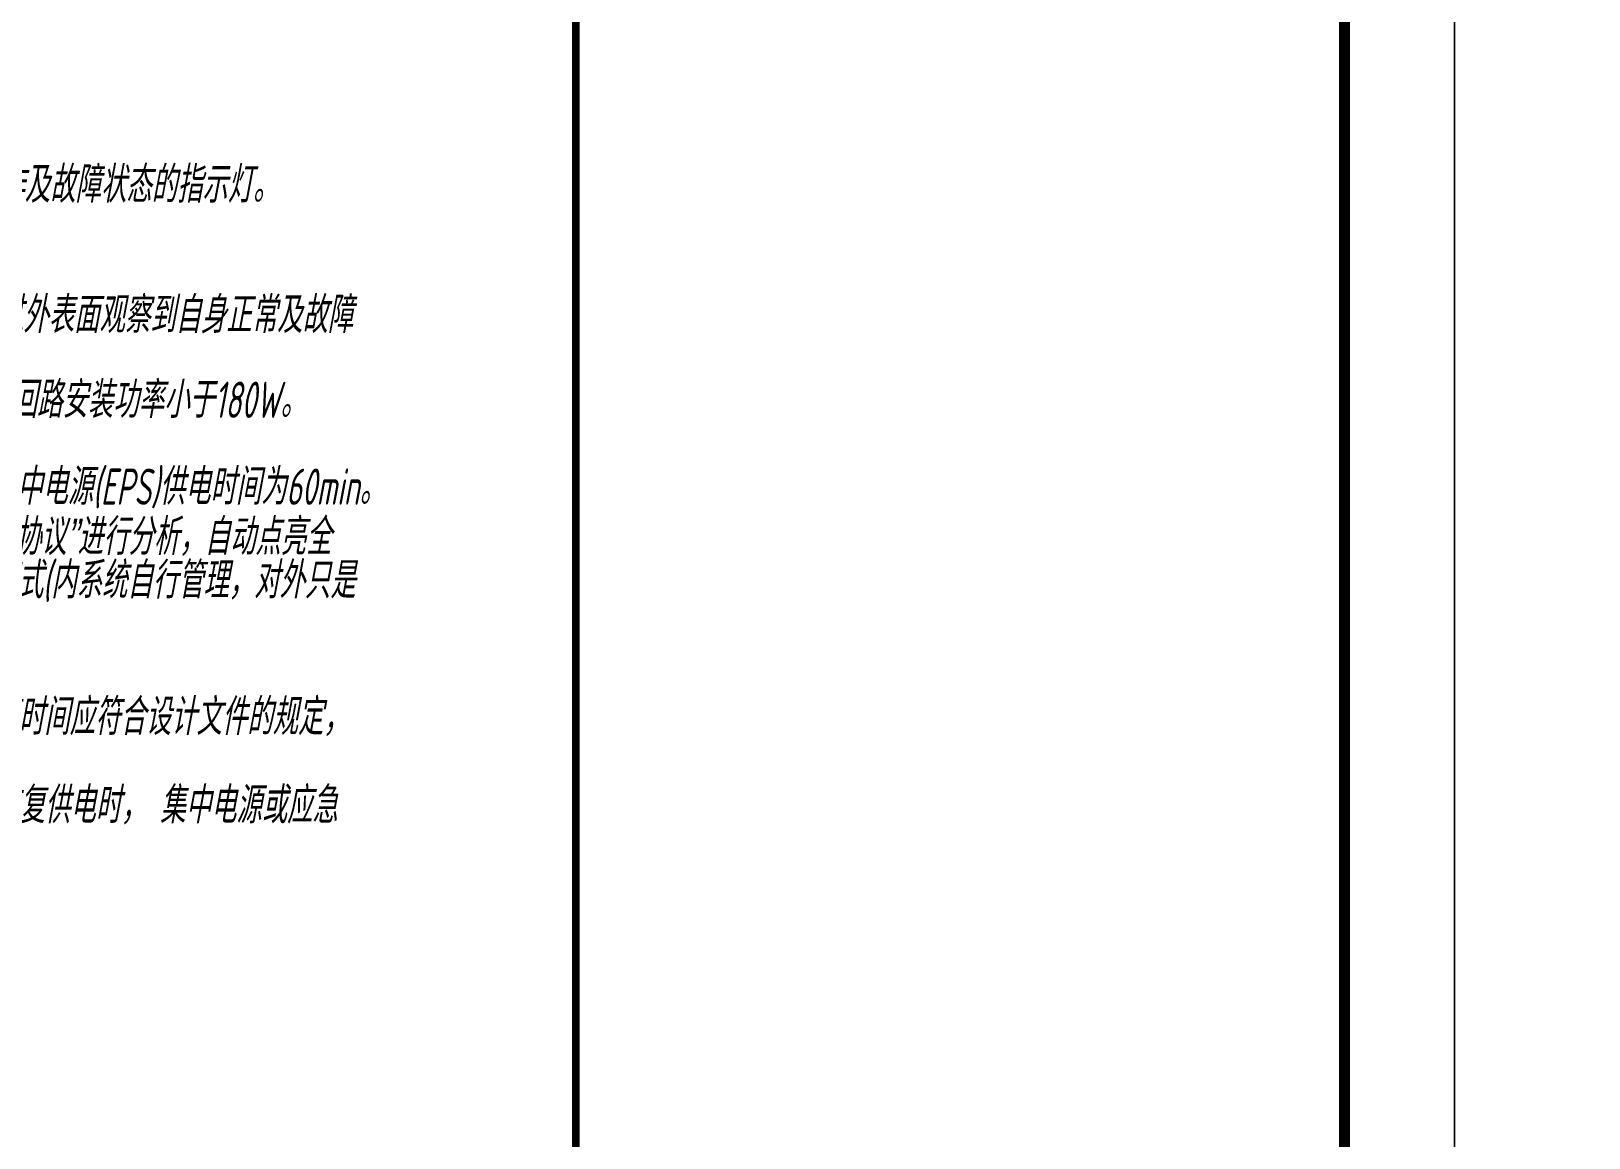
# Model space of a CAD drawing. Extents: x 3774419 to 4775970, y -926964 to 2266.
# Drawn here: x 4043755 to 4057942, y -670151 to -660071 of the extents above; entities that cross this region are included whole.
import ezdxf

# ---------------------------------------------------------------- set-up
doc = ezdxf.new("R2010")
doc.units = 0
doc.header["$LTSCALE"] = 1000
doc.header["$MEASUREMENT"] = 0
doc.layers.add('!!电气', color=1, linetype='CONTINUOUS')
doc.layers.add('DIM-照明', color=7, linetype='CONTINUOUS')
doc.layers.add('图框', color=147, linetype='CONTINUOUS', lineweight=20)
doc.styles.add('HZTXT', font='gbeitc.shx', dxfattribs={"width": 0.8, "height": 400, "bigfont": 'hztxt.shx'})

# ---------------------------------------------------------------- blocks, each defined once
blk = doc.blocks.new('A$C1435328E')
at = {"layer": '图框', "const_width": 70}
blk.add_lwpolyline([(-7000, -700), (-7000, 56700)], dxfattribs=at)

msp = doc.modelspace()

# ---------------------------------------------------------------- linework, layer by layer
at = {"layer": '图框'}
for points in [[(3972617.5, -629963.9), (4056717.5, -629963.9), (4056717.5, -689363.9), (3972617.5, -689363.9)], [(4056717.5, -629963.9), (4140817.5, -629963.9), (4140817.5, -689363.9), (4056717.5, -689363.9)]]:
    msp.add_lwpolyline(points, close=True, dxfattribs=at)
at = {"layer": '图框', "const_width": 100}
msp.add_lwpolyline([(4055717.5, -688363.9), (4055717.5, -630963.9), (3975117.5, -630963.9), (3975117.5, -688363.9)], close=True, dxfattribs=at)

# ---------------------------------------------------------------- block references
at = {"layer": '!!电气'}
msp.add_blockref('A$C1435328E', (4055717.5, -687663.9), dxfattribs=at)

# ---------------------------------------------------------------- texts
at = {"layer": 'DIM-照明', "style": 'HZTXT', "width": 0.7}
for s, p in [('2、标志灯通用要求：采用LED光源及导光板技术，工作电压为DC36V，灯具外表面应有正常及故障状态指示灯或灯具应配置能通过外表面观察到自身正常工作及故障状态的指示灯。', (4027545.4, -661634.3, 7726.4)), ('3、消防应急照明灯要求：采用LED光源，工作电压为DC36V，光效应不小于80lm/W，应有防眩光处理措施，灯罩为阻燃材料，灯壳为金属材质，应有能通过外表面观察到自身正常及故障', (4027545.4, -662821.3, 7726.4)), ('4、应急照明配电箱要求：设备本身有地址编码，应具备正常照明断电自动点亮应急照明的功能。每个输出回路电压为DC36V，每回路额定电流不大于6A，每回路安装功率小于180W。', (4027545.4, -663594.1, 7726.4)), ('6、应急时间要求：应急疏散照明灯具集中电源(EPS)供电时间，应包含非火灾状态下系统主电源断电后供电时间30min+火灾状态下应急供电时间30min，即集中电源(EPS)供电时间为60min。', (4027545.4, -664385.5, 7726.4)), ('7、联动控制功能：由火灾报警控制器（FAS）通过RS232或RS485通讯接口向应急照明控制器提供防火分区火灾探测器信息，控制器计算机根据所提供“通讯协议”进行分析，自动点亮全', (4027545.4, -664842.3, 7726.4)), ('楼应急照明。 为了确保本系统的稳定性，除接受经专门的编程的FAS系统防火分区一个着火点信号的输入信号及对应返回信号外，其它均采用非开放的运行模式(内系统自行管理，对外只是', (4027545.4, -665237.9, 7726.4)), ('a、集中电源或应急照明配电箱应连锁控制其配接的非持续型照明灯的光源应急点亮、持续型灯具的光源由节电点亮模式转入应急点亮模式；灯具持续应急点亮时间应符合设计文件的规定，', (4027554.2, -666481.8, 7726.4)), ('b、系统主电源恢复后，集中电源或应急照明配电箱应连锁其配接灯具的光源恢复工作状态；灯具持续点亮时间达到设计文件规定的时间，且系统主电源仍未恢复供电时， 集中电源或应急', (4027554.2, -667286.7, 7726.4))]:
    msp.add_text(s, height=330.162, dxfattribs=at).set_placement(p)

doc.saveas('drawing.dxf')
